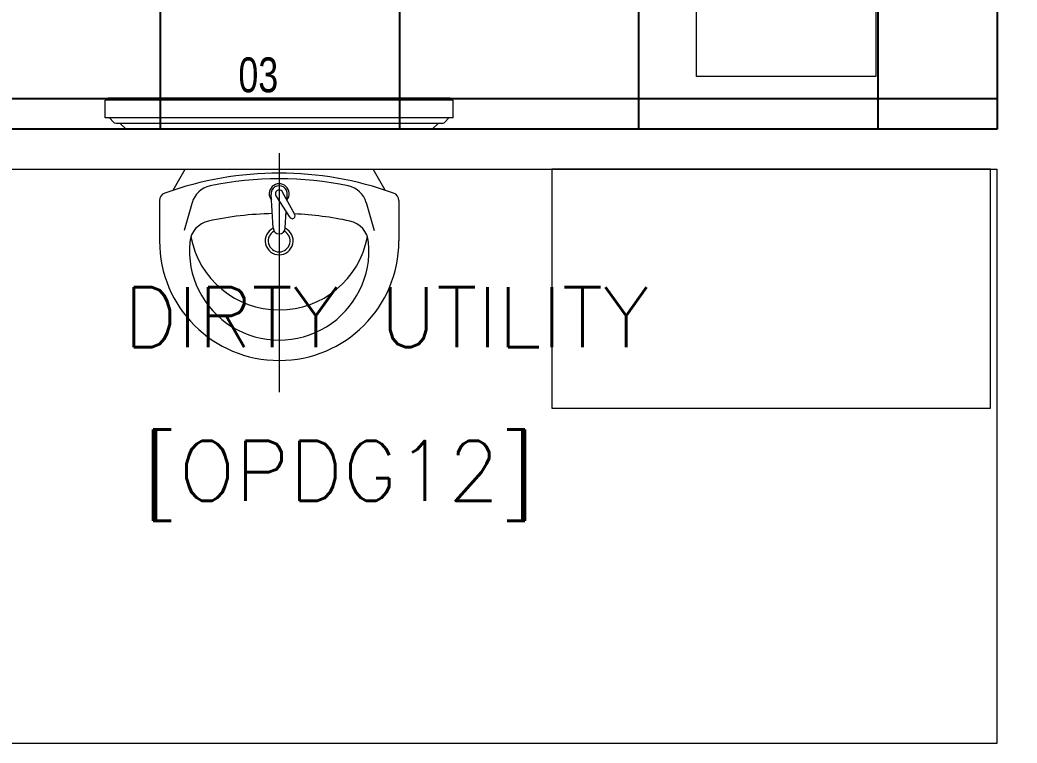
# Model space of a CAD drawing. Header units: inches. Extents: x -12418 to 472786, y -29325 to 19878.
# Drawn here: x 11648 to 14148, y -10017 to -8203 of the extents above; entities that cross this region are included whole.
import ezdxf

# ---------------------------------------------------------------- set-up
doc = ezdxf.new("R2010")
doc.units = ezdxf.units.IN
doc.header["$LTSCALE"] = 25
doc.header["$MEASUREMENT"] = 0
doc.linetypes.add('DASHDOT', pattern=[25.4, 12.7, -6.35, 0, -6.35])
doc.layers.get('0').update_dxf_attribs({"color": 8})
for name, color, linetype, lineweight in [('00-Ground Floor$0$72_EGR_BASE_TEXT', 252, 'Continuous', 5), ('00-Ground Floor$0$72_EGR_EQP_TAG', 142, 'Continuous', 5), ('00-Ground Floor$0$LOADING', 253, 'Continuous', 5), ('00-Ground Floor$0$SANIT', 250, 'Continuous', 5), ('00-Ground Floor$0$Walls', 251, 'Continuous', 5), ('E-LITE-CLNG-CNDT', 6, 'DASHDOT', 35)]:
    doc.layers.add(name, color=color, linetype=linetype, lineweight=lineweight)
doc.layers.add('00-Ground Floor$0$False Ceiling', color=251, linetype='Continuous')
doc.styles.add('00-Ground Floor$0$SIMPLEX', font='SIMPLEX.shx', dxfattribs={"height": 150})
doc.styles.add('00-Ground Floor$0$X3G_ENTITY_257CFD', font='swisscl.ttf', dxfattribs={"height": 200})

# ---------------------------------------------------------------- blocks, each defined once
blk = doc.blocks.new('00-Ground Floor$0$ME19011A-P')
for p, q in [((-0.425, 0), (0.425, 0)), ((-0.425, 0), (-0.425, -0.015)), ((0.425, 0), (0.425, -0.015)), ((-0.425, -0.015), (0.425, -0.015)), ((-0.3675, -0.0198), (-0.2325, -0.0198)), ((-0.3675, -0.0198), (-0.3675, -0.0399)), ((-0.36, -0.015), (-0.36, -0.0198)), ((-0.24, -0.015), (-0.24, -0.0198)), ((-0.2325, -0.0198), (-0.2325, -0.0399)), ((-0.15, -0.015), (-0.15, -0.04)), ((-0.15, -0.025), (0, -0.025)), ((0, -0.015), (0, -0.04)), ((0.1, -0.015), (0.1, -0.045)), ((0.2, -0.045), (0.2, -0.015)), ((0.2818, -0.015), (0.2484, -0.015)), ((0.2484, -0.0243), (0.2484, -0.015)), ((0.2818, -0.0243), (0.2484, -0.0243)), ((0.2818, -0.0243), (0.2818, -0.015)), ((0.3211, -0.015), (0.2877, -0.015)), ((0.2877, -0.015), (0.2877, -0.0531)), ((0.3211, -0.0243), (0.2877, -0.0243)), ((0.3211, -0.0531), (0.3211, -0.015)), ((0.3623, -0.015), (0.3289, -0.015)), ((0.3289, -0.015), (0.3289, -0.0531)), ((0.3623, -0.0243), (0.3289, -0.0243)), ((0.3623, -0.0531), (0.3623, -0.015)), ((0.3682, -0.0243), (0.3682, -0.015)), ((0.3682, -0.015), (0.4016, -0.015)), ((0.3682, -0.0243), (0.4016, -0.0243)), ((0.4016, -0.0243), (0.4016, -0.015)), ((-0.3675, -0.0399), (-0.2325, -0.0399)), ((-0.15, -0.04), (-0.1187, -0.04)), ((-0.0887, -0.04), (-0.0637, -0.04)), ((-0.0606, -0.0371), (-0.0787, -0.0432)), ((-0.0787, -0.0432), (-0.077, -0.0497)), ((-0.0582, -0.046), (-0.077, -0.0497)), ((-0.0402, -0.0312), (-0.0496, -0.0337)), ((-0.047, -0.0434), (-0.0376, -0.0409)), ((-0.0376, -0.0409), (-0.0402, -0.0312)), ((-0.0379, -0.04), (0, -0.04)), ((0.1, -0.035), (0.2, -0.035)), ((0.1, -0.045), (0.2, -0.045)), ((0.2877, -0.0531), (0.3211, -0.0531)), ((0.3289, -0.0531), (0.3623, -0.0531))]:
    blk.add_line(p, q)
at = {"color": 8, "const_width": 0.000601}
for points in [[(0.3044, -0.0531, -0.184574), (0.2977, -0.0636, -1.44364), (0.2961, -0.0581, -0.837915), (0.2969, -0.0664, -0.30536), (0.2839, -0.062, -1.584726), (0.2894, -0.0609, -0.253153), (0.2827, -0.0684, -0.874198), (0.2775, -0.0585, -0.915253), (0.2791, -0.0658, -0.223821), (0.2683, -0.0644, -1.703343), (0.272, -0.0597, -0.588962), (0.2621, -0.068, -0.717795), (0.2625, -0.0581, -0.983104), (0.2645, -0.0644, -0.326362), (0.2534, -0.0609, -0.758716), (0.2609, -0.0514, -0.906186), (0.2593, -0.0565, -0.189488), (0.2526, -0.0522, -0.7948), (0.2613, -0.0423, -1.223996), (0.2574, -0.047, -0.072149), (0.2534, -0.0403, -0.645886), (0.2609, -0.0324, -1.366917), (0.2574, -0.0371, -0.078415), (0.2542, -0.0308, -0.723006), (0.2613, -0.0256, -1.105484), (0.2582, -0.0292, -0.221197), (0.2566, -0.0243, -0.221197)], [(0.3456, -0.0531, 0.184574), (0.3523, -0.0636, 1.44364), (0.3539, -0.0581, 0.837915), (0.3531, -0.0664, 0.30536), (0.3661, -0.062, 1.584726), (0.3606, -0.0609, 0.253153), (0.3673, -0.0684, 0.874198), (0.3725, -0.0585, 0.915253), (0.3709, -0.0658, 0.223821), (0.3817, -0.0644, 1.703343), (0.378, -0.0597, 0.588962), (0.3879, -0.068, 0.717795), (0.3875, -0.0581, 0.983104), (0.3855, -0.0644, 0.326362), (0.3966, -0.0609, 0.758716), (0.3891, -0.0514, 0.906186), (0.3907, -0.0565, 0.189488), (0.3974, -0.0522, 0.7948), (0.3887, -0.0423, 1.223996), (0.3926, -0.047, 0.072149), (0.3966, -0.0403, 0.645886), (0.3891, -0.0324, 1.366917), (0.3926, -0.0371, 0.078415), (0.3958, -0.0308, 0.723006), (0.3887, -0.0256, 1.105484), (0.3918, -0.0292, 0.221197), (0.3934, -0.0243, 0.221197)]]:
    blk.add_lwpolyline(points, format="xyb", dxfattribs=at)
blk.add_lwpolyline([(-0.1187, -0.0482), (-0.0887, -0.0482), (-0.0887, -0.0382), (-0.1187, -0.0382)], close=True)
blk.add_circle((-0.0537, -0.04), 0.0075)
for centre, radius, start, end in [((-0.1037, -0.04), 0.01, 10.4593, 169.5407), ((-0.1037, -0.04), 0.0075, 14.0075, 165.9925), ((-0.0537, -0.04), 0.01, 45, 180)]:
    blk.add_arc(centre, radius, start, end)
blk = doc.blocks.new('00-Ground Floor$0$M.44.57.64')
at = {"layer": '00-Ground Floor$0$LOADING', "xscale": 1000.000000000002, "yscale": 1000.000000000002, "zscale": 1000.000000000002, "rotation": 225.9999036123427}
blk.add_blockref('00-Ground Floor$0$ME19011A-P', (-80806.9, 16720.7), dxfattribs=at)
blk = doc.blocks.new('00-Ground Floor$0$DM15862C-P')
at = {"lineweight": 0}
for p, q in [((-0.3835, 0), (-0.3983, -0.0149)), ((0.3835, 0), (-0.3835, 0)), ((0.3835, 0), (0.3983, -0.0149)), ((-0.4157, -0.0175), (-0.4256, -0.0287)), ((0.41, -0.0149), (-0.4099, -0.0149)), ((0.4157, -0.0175), (0.4254, -0.0287)), ((-0.4367, -0.0287), (-0.4367, -0.0734)), ((0.4365, -0.0287), (-0.4367, -0.0287)), ((0.4365, -0.0287), (0.4365, -0.0734)), ((0.4365, -0.0734), (-0.4367, -0.0734)), ((-0.4291, -0.078), (-0.4291, -0.0734)), ((0.429, -0.078), (0.429, -0.0734)), ((0.429, -0.078), (-0.4291, -0.078))]:
    blk.add_line(p, q, dxfattribs=at)
for points in [[(-0.4099, -0.0149), (-0.4121, -0.0149), (-0.4141, -0.0158), (-0.4157, -0.0175)], [(0.4157, -0.0175), (0.4141, -0.0158), (0.4121, -0.0149), (0.41, -0.0149)]]:
    blk.add_open_spline(points, degree=3, dxfattribs=at)
blk = doc.blocks.new('00-Ground Floor$0$lav-manta 60')
at = {"layer": '00-Ground Floor$0$SANIT'}
for p, q in [((0, 0.04), (0, -0.56)), ((-0.2658, -0.0529), (-0.2358, 0)), ((-0.2358, 0), (0.2358, 0)), ((0.2658, -0.0529), (0.2358, 0)), ((-0.015, -0.1473), (-0.0199, -0.064)), ((0.0274, -0.121), (-0.0078, -0.0673)), ((0.0389, -0.1142), (0.0087, -0.0575)), ((0.0191, -0.077), (0.0199, -0.064)), ((-0.3, -0.0789), (-0.3, -0.18)), ((-0.2185, -0.0841), (-0.2383, -0.1537)), ((0.2185, -0.0841), (0.2383, -0.1537)), ((0.3, -0.0789), (0.3, -0.18)), ((0.015, -0.1473), (0.0174, -0.1057))]:
    blk.add_line(p, q, dxfattribs=at)
for centre, radius, start, end in [((0, -0.8557), 0.8457, 70.1771, 109.8229), ((0, -0.8696), 0.8457, 78.1914, 101.8086), ((-0.1608, -0.1006), 0.06, 101.8086, 164.0794), ((0, -0.0617), 0.025, 320.7474, 220.368), ((0, -0.0617), 0.02, 353.2671, 186.682), ((0.1608, -0.1006), 0.06, 15.9206, 78.1914), ((-0.28, -0.0789), 0.02, 109.8229, 180), ((0, -0.0617), 0.00966, 25.4127, 215.9577), ((0.28, -0.0789), 0.02, 0, 70.1771), ((0, -0.9572), 0.8457, 91.1572, 102.0883), ((0, -0.9572), 0.8457, 88.5486, 88.844), ((0.0332, -0.1176), 0.00666, 210.6852, 30.6852), ((0, -0.9572), 0.8457, 77.9117, 87.4274), ((-0.1645, -0.189), 0.06, 102.0883, 174.8142), ((0, -0.18), 0.035, 115.3106, 64.6894), ((0, -0.1473), 0.015, 180, 0), ((0.1645, -0.189), 0.06, 5.1858, 77.9117), ((0, -0.1282), 0.2252, 190.6097, 349.3903), ((0, -0.18), 0.0275, 117.1496, 62.8504), ((0, -0.18), 0.3, 180, 0), ((0, -0.2039), 0.2252, 174.8142, 5.1858)]:
    blk.add_arc(centre, radius, start, end, dxfattribs=at)
blk = doc.blocks.new('00-Ground Floor$0$A$Ce9e1c4c3')
at = {"layer": '00-Ground Floor$0$False Ceiling', "color": 254, "linetype": 'Continuous'}
for p, q in [((-88000, -8477.4), (-88000, -4747.4)), ((-87400, -8477.4), (-87400, -4747.4)), ((-86800, -8477.4), (-86800, -4747.4)), ((-86200, -8477.4), (-86200, -4747.4)), ((-89502.1, -8400), (-85902.1, -8400))]:
    blk.add_line(p, q, dxfattribs=at)
at = {"layer": '00-Ground Floor$0$False Ceiling', "color": 254}
for p, q in [((-85902.1, -4747.4, 0), (-85902.1, -8477.4, 0)), ((-85902.1, -8477.4, 0), (-89502.1, -8477.4, 0))]:
    blk.add_line(p, q, dxfattribs=at)
blk = doc.blocks.new('00-Ground Floor')
at = {"layer": '00-Ground Floor$0$LOADING'}
blk.add_lwpolyline([(13793.9, -8345), (13343.9, -8345), (13343.9, -7895), (13793.9, -7895)], close=True, dxfattribs=at)
at = {"layer": '00-Ground Floor$0$LOADING', "elevation": 0}
blk.add_lwpolyline([(12981.1, -8577.4), (12981.1, -9177.4), (14081.1, -9177.4), (14081.1, -8577.4)], close=True, dxfattribs=at)
at = {"layer": '00-Ground Floor$0$Walls'}
for p, q in [((14097.9, -8477.4, 0), (14097.9, -4747.4, 0)), ((10497.9, -8477.4, 0), (14097.9, -8477.4, 0)), ((10497.9, -8577.4, 0), (14097.9, -8577.4, 0)), ((14097.9, -10017.4, 0), (14097.9, -8577.4, 0)), ((10497.9, -10017.4, 0), (14097.9, -10017.4, 0))]:
    blk.add_line(p, q, dxfattribs=at)
at = {"layer": '00-Ground Floor$0$False Ceiling', "color": 254}
blk.add_blockref('00-Ground Floor$0$A$Ce9e1c4c3', (100000, 0), dxfattribs=at)
at = {"layer": '00-Ground Floor$0$LOADING', "rotation": 224.0000963876573}
blk.add_blockref('00-Ground Floor$0$M.44.57.64', (-55544.8, -52168.9, 0), dxfattribs=at)
at = {"layer": '00-Ground Floor$0$LOADING', "xscale": -1000, "yscale": 1000, "zscale": 1000, "rotation": 180}
blk.add_blockref('00-Ground Floor$0$DM15862C-P', (12297.9, -8477.4, 0), dxfattribs=at)
at = {"layer": '00-Ground Floor$0$SANIT', "xscale": 1000.000000000223, "yscale": 1000.000000000223, "zscale": 1000.000000000223}
blk.add_blockref('00-Ground Floor$0$lav-manta 60', (12297.9, -8577.4, 0), dxfattribs=at)
at = {"layer": '00-Ground Floor$0$72_EGR_BASE_TEXT', "char_height": 150, "attachment_point": 2, "style": '00-Ground Floor$0$SIMPLEX'}
for s, insert in [('DIRTY UTILITY', (12566.6, -8873.7)), ('[OPDG12]', (12448.1, -9259.5, 0))]:
    blk.add_mtext(s, dxfattribs=dict(at, insert=insert))
at = {"layer": '00-Ground Floor$0$72_EGR_EQP_TAG', "insert": (12245.6, -8297.1, 0), "char_height": 87.47, "attachment_point": 2, "style": '00-Ground Floor$0$X3G_ENTITY_257CFD'}
blk.add_mtext('03', dxfattribs=at)

msp = doc.modelspace()

# ---------------------------------------------------------------- block references
at = {"layer": 'E-LITE-CLNG-CNDT'}
msp.add_blockref('00-Ground Floor', (0, 0), dxfattribs=at)

doc.saveas('drawing.dxf')
